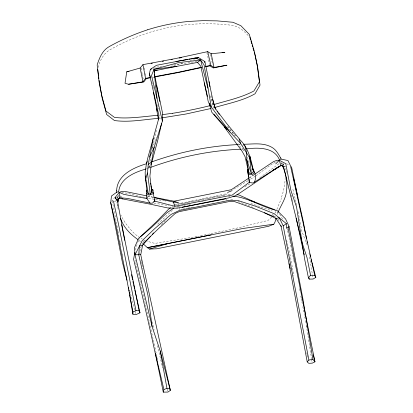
<?xml version="1.0" encoding="UTF-8"?>
<svg xmlns="http://www.w3.org/2000/svg" width="413" height="413" viewBox="0 0 413 413"><rect width="100%" height="100%" fill="white"/><g stroke="black" fill="none" stroke-linecap="round" stroke-linejoin="round"><path stroke-width="0.31" stroke-dasharray="2.06 1.55" d="M139.718 253.98L139.718 252.699M179.201 209.866L179.263 207.429M117.999 196.738L118.247 194.926M150.069 161.437L150.817 156.331M139.945 251.445L140.626 247.681L141.427 246.014M148.701 167.348L149.387 164.389M151.984 148.69L152.428 146.847M152.573 146.233L156.692 129.011M135.387 249.958L137.483 242.958M277.448 214.424L277.949 212.757M98.077 67.474C100.013 60.344 103.524 53.437 110.168 49.674C122.3 42.807 135.077 37.144 148.319 32.782A155.149 125.717 -12.2 0 1 189.655 24.439C203.511 23.314 217.439 23.582 231.244 25.219C239.313 26.112 245.224 31.853 250.113 37.857M152.294 148.102L156.388 137.266M276.839 209.448L281.444 198.369M148.68 167.977L150.218 164.673M141.69 245.456L144.344 239.907M137.761 242.39L139.692 238.384M226.319 200.357L226.851 199.324M148.721 167.962L150.187 165.143M274.903 213.268L276.163 211.095M111.303 201.229L112.29 200.749L114.582 197.45M161.452 224.693L166.847 219.365M157.735 224.14L172.562 210.098M271.697 217.031L268.078 220.444L239.158 227.604L197.6 236.484M116.058 200.625L114.675 201.833L116.094 200.723M249.509 177.967L253.923 174.725M259.798 177.771L279.384 163.44M255.446 176.124L250.108 179.485M255.952 175.757L271.155 164.673L276.994 161.225M243.154 150.822L244.068 150.162M249.173 177.879L254.15 174.745M233.737 189.123L249.56 179.805M244.899 186.712L251.021 183.135M282.693 164.741L283.808 164.095M172.159 207.027L173.223 206.438M228.41 196.96L230.113 196.077M282.332 164.673L283.901 163.899M176.619 207.496L178.757 206.469M175.324 205.338L177.889 204.275L224.109 195.029L231.863 194.275M117.369 196.423L118.485 196.01M146.476 168.85L148.267 168.215M148.866 168.003L150.058 167.58M153.3 68.367L157.379 66.968L161.762 66.431M182.892 62.926L170.084 66.643M190.13 60.479L194.957 58.852M211.745 105.155L212.958 104.825M173.94 204.641L227.429 193.49M179.288 206.211L180.548 205.953M181.178 205.824L183.073 205.442M183.702 205.313L185.592 204.931M186.222 204.802L188.111 204.42M188.741 204.29L190.63 203.908M201.343 201.735L203.237 201.353M180.46 209.613L182.345 209.231M182.969 209.107L184.859 208.725M185.483 208.596L187.368 208.219M187.998 208.09L189.882 207.708M190.512 207.584L192.396 207.202M224.889 195.225L181.823 203.805L177.889 204.275M152.64 77.35L153.889 77.117M196.97 236.587L154.829 243.412L147.028 241.218M197.006 61.439L171.782 65.202M159.495 118.232L160.76 118.051M158.984 115.165L160.249 114.984M230.676 199.773L233.164 199.438M238.44 144.54L241.605 144.323M241.528 149.16L243.458 149.057M281.212 163.347L283.039 163.254M116.941 197.584L118.118 197.657M176.728 206.588L179.867 206.944M121.582 192.494L127.88 193.325L144.927 197.497M147.555 196.154L153.311 197.166M148.577 198.39L154.808 199.345M155.433 199.438L164.152 200.77M164.777 200.863L166.021 201.054M154.09 203.113L169.196 205.726M116.476 197.786L117.736 198.008M147.684 196.051L153.533 197.486M242.539 145.092L243.685 145.345M145.536 197.646L147.358 198.095M283.664 166.238L285.409 166.713M237.785 143.874L240.211 144.545M283.746 166.011L285.45 166.599M250.918 203.449L272.095 210.924M237.934 201.363L254.625 208.095M286.545 163.687L289.761 165.365M141.122 238.373L142.165 238.926M144.256 240.041L145.304 240.598M140.074 237.707C133.735 234.073 129.192 228.105 124.881 222.349M138.856 240.314L140.492 241.605M141.778 242.632L142.655 243.34M274.34 209.582L278.197 212.974M239.38 146.021L243.128 149.336M272.348 214.171L274.155 215.823M274.609 216.236L275.961 217.475M277.768 219.127L278.667 219.953L279.56 222.184M235.988 136.006L232.839 133.038L226.525 125.919M285.042 168.545L285.853 169.521M121.654 197.393L120.157 195.39L121.117 196.965M227.955 126.295L234.656 135.691M279.647 214.244L283.091 219.881M280.845 162.216L281.449 163.295M307.174 244.966L301.908 231.414L297.887 210.568M210.103 95.94L213.934 108.758M151.762 81.759L153.053 86.08M153.238 86.694L153.791 88.547M287.045 228.601L287.531 230.444M129.646 290.365L135.036 310.881M135.201 311.505L135.851 313.994M292.894 189.304L296.926 206.175M286.581 240.025L290.096 255.064L293.937 275.998M306.425 325.418L306.72 326.673M206.872 52.787L209.649 64.66M167.26 388.974L167.812 391.436M152.299 321.913L154.101 330.018M157.57 345.609L162.562 368.06M157.668 359.857L144.189 298.842L135.717 262.678L135.567 260.113M287.696 231.058L292.652 254.738M292.781 255.358L293.173 257.227M293.302 257.851L293.695 259.72M293.824 260.345L294.216 262.214M247.315 157.11L248.481 162.691M210.418 54.186L212.628 64.836M117.039 203.661L117.684 206.779M117.813 207.403L118.206 209.272M144.24 67.944L144.622 69.807M145.381 73.54L145.763 75.409M141.122 259.581L141.504 261.46M141.628 262.085L142.01 263.964M142.139 264.588L143.032 268.971M141.034 68.109L142.165 73.788M142.289 74.423L142.666 76.312M142.79 76.942L143.166 78.837M286.385 170.636L286.756 172.52M291.217 195.127L292.084 199.52M292.208 200.15L292.456 201.405M119.775 240.671L120.137 242.519M120.26 243.138L120.627 244.986M122.331 253.618L122.697 255.466M299.363 288.558L299.962 291.697M300.803 296.095L301.16 297.985M301.284 298.609L301.764 301.123M301.882 301.753L302.244 303.638M302.843 306.771L303.318 309.26M303.436 309.879L306.162 324.169M306.797 352.681L307.148 354.555M307.267 355.185L307.731 357.689M112.29 200.749L117.411 228.229M117.529 228.854L117.875 230.728M117.994 231.352L118.923 236.344M308.991 253.035L309.192 254.305M309.59 256.84L312.992 278.419M211.249 95.568L212.54 103.797M306.379 325.418L311.552 358.742M311.65 359.367L312.14 362.511M157.843 104.68L158.272 109.094M159.01 116.662L159.191 118.552M283.096 163.915A216.082 95.475 -20 0 1 283.597 165.618M285.125 177.575A216.082 95.475 -20 0 1 281.041 198.446M281.294 163.285A204.693 90.111 10.8 0 1 281.847 164.446M117.71 198.106A204.698 88.743 -33.9 0 1 117.793 196.836M125.031 222.323A216.175 96.115 -3.3 0 1 120.87 215.111M117.726 206.552A216.175 96.115 -3.3 0 1 116.869 202.494"/><path stroke-width="0.62" d="M150.977 185.649L151.943 192.597L150.265 194.033L148.381 193.888L147.116 192.375L145.247 175.99L145.175 172.175L146.409 163.837L148.014 157.085L158.432 119.677L158.458 113.534L149.367 73.731L150.389 69.369L156.486 65.3L195.003 58.001L198.576 57.629L204.879 61.573L212.649 99.223L214.987 108.098L226.644 123.42L239.044 138.556L240.511 143.254L249.664 157.843L253.474 171.483L251.398 173.79L248.951 173.057L247.428 169.934L248.626 169.666M134.819 252.379L133.606 259.287C144.256 303.395 154.452 347.627 163.264 392.149L167.952 392.051L170.342 390.383L160.239 351.035L152.123 326.657L135.03 254.759L142.263 240.552L154.653 228.688L171.085 214.424L179.092 210.568L229.076 200.382L238.384 200.635L255.704 206.283L274.149 213.686L286.374 223.624L286.354 228.255L289.064 226.505L285.605 218.973L277.164 210.537C261.94 207.29 248.419 197.564 232.906 196.103M134.906 290.272L139.992 312.811L136.016 314.613L132.888 314.216L132.929 312.006L126.941 280.195L116.001 225.317L110.699 202.587L111.484 196.005L117.178 191.916L118.438 192.081M150.957 165.009L154.152 147.333L162.412 121.071L162.65 113.606L154.364 73.906L154.039 69.301L178.375 62.631L200.61 60.009L204.094 64.955L211.234 106.936L230.026 132.093L240.511 143.254M283.426 166.594L282.616 165.618L280.757 165.448L254.47 182.154L252.555 183.062L249.318 182.252L232.194 195.081L174.905 206.283L154.865 201.167L152.216 203.211L150.1 203.119L146.899 198.545L146.47 193.712L146.687 190.042L146.863 191.265M148.381 193.888L145.66 179.19L147.467 172.923L148.246 164.395L153.208 138.463M150.1 203.119L127.287 198.379L119.884 197.755L118.361 198.607L118.015 202.251L115.098 197.502L119.269 192.417L121.381 191.524L124.674 191.405L147.064 195.927M118.655 191.9C119.791 178.499 134.659 172.164 145.877 169.062M117.927 201.735L118.361 198.607M222.075 52.663L224.858 52.358L211.203 53.742L207.693 51.63L175.535 58.569L142.95 64.65L140.131 68.031L126.729 71.852L125.015 83.323L128.572 84.242L143.796 81.991L146.398 78.516L150.766 77.701M204.693 62.606L204.879 61.573M116.647 190.744C117.029 174.962 133.657 167.564 146.625 163.708M170.342 390.383L140.74 254.718L142.624 245.183L150.28 236.623M161.617 123.415L157.787 140.188L151.953 161.762L151.07 163.45M163.264 392.149L163.909 389.495L155.314 353.177M147.224 197.347L146.899 198.545L123.885 194.404L119.269 192.417L119.884 197.755L117.989 199.242M254.47 182.154C256.504 177.735 255.244 172.706 252.818 168.716L253.086 169.924M154.25 72.363L154.581 71.273M278.119 212.199C281.01 204.987 286.033 198.545 286.576 190.46A204.693 90.111 10.8 0 0 286.044 177.105M276.08 218.4L275.001 222.044L273.788 224.218L268.693 226.272L156.806 248.776L149.491 249.07L147.369 247.676L143.089 243.691M146.409 163.837L147.276 161.509M207.93 88.17L200.61 60.009L197.533 62.404L176.903 66.333L154.039 69.301L151.53 75.507L162.412 121.071M149.867 156.47L154.152 147.333M254.485 172.02L252.72 174.353L248.223 174.647L247.428 169.934L248.667 169.722M128.572 84.242L142.934 81.8L145.546 78.367L150.59 77.422M308.418 277.789L310.566 275.332L314.721 275.326L315.837 277.391L313.095 279.054L309.234 279.105L308.418 277.789L304.655 259.261L296.601 207.166L290.938 190.563L285.775 163.693L279.312 160.275L276.937 160.28L273.452 161.669L254.449 174.374M152.392 234.305L153.662 232.911M307.215 361.891L308.888 360.064L312.894 359.346L314.938 361.84L312.238 363.141L308.779 363.321L307.215 361.891L289.038 263.68L280.892 225.529M275.734 163.904L279.312 160.275L280.757 165.448L283.081 166.078M143.647 243.04L158.829 228.312L175.319 213.366L179.227 211.632L228.89 201.621L234.548 201.596L255.079 208.978L274.423 216.81M140.523 236.67L156.46 221.729L168.974 208.797L170.569 207.915M148.246 164.395L151.504 161.922L149.893 176.108L151.943 192.597M308.888 360.064L283.21 225.875L286.374 223.624M174.012 207.982L166.971 212.71L151.932 227.093L138.556 238.394L134.509 247.578L135.03 254.759L140.74 254.718M248.647 178.225L231.234 189.732L173.981 201.203L153.935 197.285M279.647 159.655L280.711 159.031L287.938 160.533L290.411 165.494L314.721 275.326M281.583 165.386L273.236 170.213L279.069 166.532L239.194 193.444L235.1 195.886L228.312 198.003L177.074 208.198L167.549 207.92L150.678 204.259L118.996 198.23M132.929 312.006L135.965 310.643L139.129 310.772L139.992 312.811M153.672 201.658L154.865 201.167L153.275 193.718L152.825 189.613L151.199 189.304M227.573 192.463L232.127 190.62M207.693 51.63L210.893 65.553L209.938 65.915L213.278 67.969L226.907 65.213L214.027 67.448L210.893 65.553L205.586 66.379M163.909 389.495L166.966 388.385L169.857 388.927M147.813 29.726C134.561 34.042 121.758 39.633 109.579 46.411C102.45 50.149 99.481 57.701 97.163 64.955L99.105 82.037L101.577 94.845L106.002 111.066L114.484 117.406C128.861 119.068 143.394 116.523 157.735 115.299M150.657 167.368C179.541 156.739 210.14 150.564 240.882 149.191M150.389 69.369L151.556 68.966M153.275 193.718L149.021 195.173L146.47 193.712M197.368 58.037L198.576 57.629L191.658 58.811M151.401 161.994C179.159 152.03 208.348 146.078 237.805 144.581M149.491 249.07L167.554 243.685L211.188 234.858M213.562 104.659C227.135 100.602 241.368 97.716 253.912 90.974L259.426 81.82L257.144 64.624L254.331 51.351L249.302 34.382L240.831 25.683L232.932 22.261L216.944 20.867L203.057 20.65L189.087 21.414A160.032 131.097 -12.3 0 0 147.808 29.71M214.739 107.525C228.275 103.415 242.658 100.86 255.028 93.777L260.025 85.14L257.748 67.954L255.058 55.285M154.039 69.301L154.746 70.731L157.198 70.076M142.624 245.183L139.377 245.983L138.758 254.842L147.957 295.429L152.123 326.657M211.074 108.474L186.067 113.998L162.025 117.865M126.729 71.852L129.016 71.341M179.201 58.083L181.705 57.541M201.25 67.314L178.333 72.244L154.374 76.715M201.472 67.572L178.246 72.564L154.514 76.999M205.87 66.632L210.893 65.553M154.746 70.731L176.903 66.333M167.554 243.685L147.369 247.676L243.092 228.451L273.788 224.218M182.076 207.352L225.617 198.865M151.101 63.432L152.351 63.199M162.335 61.336L163.584 61.103M171.075 59.704L172.324 59.472M175.933 61.496L187.884 59.451M189.139 59.24L190.398 59.023M264.418 212.767L275.956 218.4L279.312 217.852L283.21 225.875M162.774 114.628L172.247 113.296M158.246 118.371C143.724 119.563 128.975 122.563 114.437 120.529L106.626 114.489L102.202 98.284L99.11 80.483M246.04 148.923C257.407 147.508 273.86 146.883 279.348 159.532M243.5 144.245C252.751 144.22 262.776 142.377 271.295 147.007C275.838 149.196 278.166 153.76 280.603 157.9M151.602 189.613L152.825 189.613L152.934 190.827M236.907 194.745L238.802 194.921L254.666 202.003L274.34 209.582M154.152 197.631L173.372 202.065L178.617 202.768L173.981 201.203M249.875 200.377L254.666 202.003M195.003 58.001L200.61 60.009M137.968 239.623C131.917 235.296 126.316 230.18 122.795 223.521A204.698 88.743 -33.9 0 1 120.395 218.255M122.098 198.307L122.78 198.896M239.137 138.974C248.259 147.255 251.305 159.831 253.474 171.483M209.05 103.25L211.776 112.171L226.598 129.445M213.867 114.133L230.026 132.093M197.533 62.404L200.811 66.25L208.229 101.552L211.234 106.936M244.832 145.603L246.618 152.727L246.695 159.387L248.951 173.057L248.425 171.132L247.428 169.934L248.807 177.131M224.44 127.132L242.24 151.478L245.033 156.599L248.425 171.132M217.052 111.257L217.801 112.295M218.554 113.332L219.308 114.37M115.098 197.502L117.54 200.899C123.854 237.687 132.015 274.129 139.129 310.772M275.956 218.4L281.341 226.644M282.616 165.618L283.814 167.642L302.166 242.834L307.035 257.681L310.566 275.332M173.372 202.065L174.905 206.283M154.292 199.593L154.865 201.167M246.695 159.387L251.398 173.79L249.664 157.843M149.367 73.731L150.471 77.432M212.649 99.223L215.545 109.187M250.113 37.857L250.629 39.658M250.975 40.861L251.832 43.866M252.178 45.069L252.694 46.87M253.04 48.073L253.902 51.078M254.243 52.275L254.935 54.681M153.471 92.574L157.214 111.2M309.987 254.687L310.462 256.53M311.252 259.596L311.727 261.434M312.042 262.663L315.837 277.391M126.941 280.195L122.258 261.527L110.699 202.587M156.336 85.001L159.841 101.598M313.322 354.932L314.938 361.84L288.14 228.26L289.064 226.505L302.879 298.754L312.894 359.346M204.321 82.874L207.476 96.456M289.038 263.68L290.169 268.631M132.929 281.506L133.353 283.385M133.631 284.64L134.623 289.023M293.375 177.203L303.292 221.605L305.63 234.15M296.157 218.162L304.175 254.878M113.446 200.997L118.459 224.006L135.965 310.643M291.48 166.64L297.892 197.244M308.976 277.866L309.234 279.105M211.203 53.742L214.027 67.448M140.131 68.031L142.934 81.8M123.714 235.296L124.711 240.289M131.556 274.64L132.552 279.632M121.628 224.734L123.59 234.672M142.95 64.65L145.546 78.367M305.868 235.405L306.451 238.544M307.04 241.677L307.272 242.932M160.239 351.035L166.966 388.385M156.553 108.748L158.432 119.677M147.467 172.923L150.265 194.033M145.247 175.99L145.985 180.404M150.559 183.114L150.771 184.384M128.464 287.283L128.67 288.532M128.877 289.787L129.083 291.041M129.29 292.29L129.496 293.545M129.697 294.799L132.888 314.216M249.979 156.16L250.681 160.611M209.061 81.65L209.856 86.715M248.223 174.647L249.318 182.252L249.08 178.891M97.721 69.245L98.49 75.486M98.645 76.735L98.877 78.609M154.364 73.906L157.012 98.397M153.042 192.035L153.151 193.248M282.373 165.608A204.693 90.111 10.8 0 1 285.93 176.537M117.612 201.224A204.698 88.743 -33.9 0 1 117.679 198.736M280.659 157.88A216.082 95.475 -20 0 1 281.176 158.948M116.435 192.52A216.175 96.115 -3.3 0 1 116.6 190.749M209.943 105.676A150.879 53.138 -10.6 0 1 172.247 113.358"/></g></svg>
